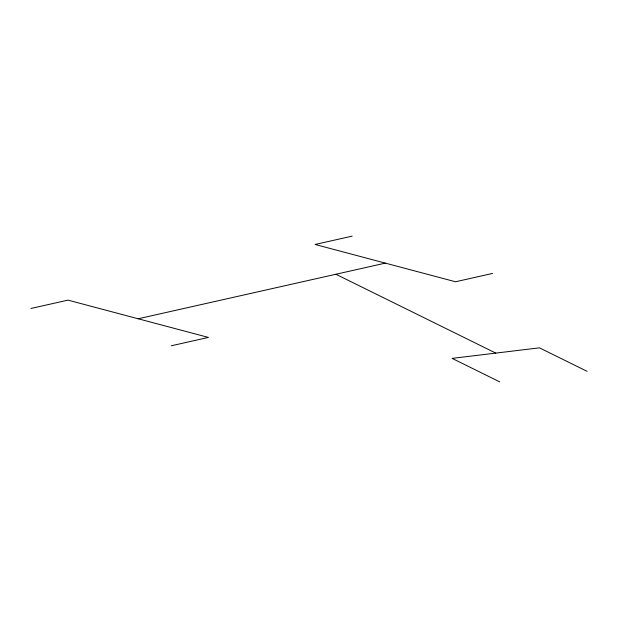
<?xml version="1.0" encoding="UTF-8"?>
<svg xmlns="http://www.w3.org/2000/svg" width="618" height="618" viewBox="0 0 618 618"><rect width="100%" height="100%" fill="white"/><g stroke="black" fill="none" stroke-linecap="round" stroke-linejoin="round"><path stroke-width="0.93" d="M30.9 308.475L67.972 300.132L208.39 337.42L171.317 345.771M352.19 236.122L315.118 244.473L455.536 281.769L492.608 273.419M138.177 318.772L385.331 263.121M587.1 371.333L539.452 347.834L452.106 358.378L499.753 381.878M335.898 274.253L495.783 353.102"/></g></svg>
